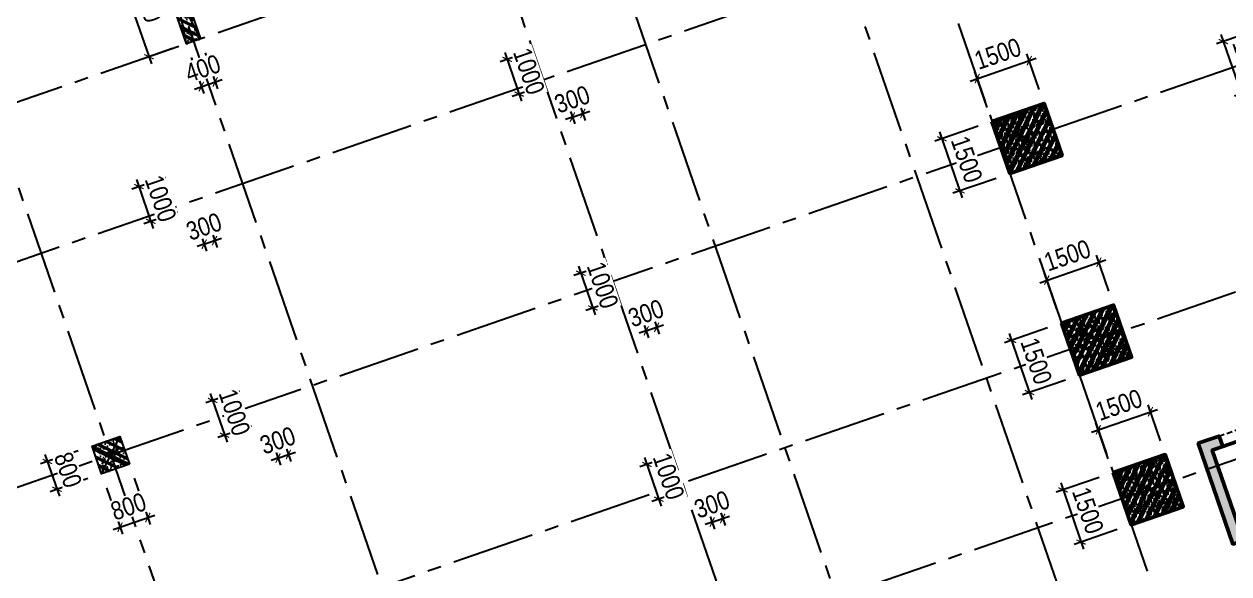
# Model space of a CAD drawing. Header units: millimetres. Extents: x -80883 to 1373228, y -532110 to 182357.
# Drawn here: x 893395 to 926176, y -494294 to -479346 of the extents above; entities that cross this region are included whole.
import ezdxf
from ezdxf.xclip import XClip

# ---------------------------------------------------------------- set-up
doc = ezdxf.new("R2010")
doc.units = ezdxf.units.MM
doc.header["$LTSCALE"] = 100
doc.header["$XCLIPFRAME"] = 0
doc.header["$PDMODE"] = 32
doc.header["$PDSIZE"] = 2.5
for name, pattern in [('CENTER2', [1.125, 0.75, -0.125, 0.125, -0.125]), ('DASHED', [4.5, 3, -1.5]), ('Xref_ST_MBDV Cot vach 30.7.2022$0$DASHDOT', [1, 0.5, -0.25, 0, -0.25])]:
    doc.linetypes.add(name, pattern=pattern)
for name, color, linetype in [('ccu11-Khuat', 9, 'DASHED'), ('ccu11-Manh', 8, 'Continuous'), ('ccu12-Truc', 13, 'CENTER2'), ('KC2-DIM', 251, 'Continuous'), ('KT-Hatch', 251, 'Continuous'), ('Xref.Asix of Basement B2$0$Xref.Asix of Basement$0$KT-Net cot vach', 6, 'Continuous'), ('Xref_ST_MBDV Cot vach 30.7.2022$0$Xref_ST_MBDV Cot vach 30.7.2022|Xref_ST_MBDV Cot vach 30.7.2022|Xref_ST_MBDV Cot vach 30.7.2022|Xref_ST_MBDV Cot vach 30.7.2022|A-WALL-PATT', 251, 'Continuous'), ('Xref_ST_MBDV Cot vach 30.7.2022$0$Xref_ST_MBDV Cot vach 30.7.2022|Xref_ST_MBDV Cot vach 30.7.2022|Xref_ST_MBDV Cot vach 30.7.2022|Xref_ST_MBDV Cot vach 30.7.2022|Site_plot line', 1, 'Xref_ST_MBDV Cot vach 30.7.2022$0$DASHDOT'), ('Xref_ST_MBDV Cot vach 30.7.2022|Xref_ST_MBDV Cot vach 30.7.2022|Xref_ST_MBDV Cot vach 30.7.2022|Xref_ST_MBDV Cot vach 30.7.2022|KC-Betong', 6, 'Continuous')]:
    doc.layers.add(name, color=color, linetype=linetype)
doc.layers.add('KT-Net cot vach', color=6, linetype='Continuous', lineweight=50)
doc.layers.add('ST_MBDV Cot vach 220805$0$Xref_ST_MBDV Cot vach 30.7.2022$0$KT-Net cot vach', color=6, linetype='Continuous', lineweight=50)
doc.styles.add('Arial Narrow', font='ARIALN.TTF')
doc.dimstyles.new('ccu12-200', dxfattribs={"dimscale": 200, "dimtxt": 2.5, "dimasz": 1, "dimexe": 1, "dimexo": 2, "dimgap": 1, "dimtad": 1, "dimdec": 0, "dimrnd": 5, "dimdsep": 46, "dimtxsty": 'Arial Narrow', "dimblk": 'ARCHTICK', "dimcen": -1, "dimdle": 1, "dimclrd": 256, "dimclre": 256, "dimclrt": 3, "dimadec": 0, "dimazin": 2, "dimtfac": 0.1, "dimtdec": 0, "dimtmove": 0, "dimatfit": 1, "dimldrblk": 'ARCHTICK', "dimfxl": 1, "dimtvp": 0.833333, "dimtolj": 1, "dimtzin": 12, "dimarcsym": 0})

# ---------------------------------------------------------------- blocks, each defined once
blk = doc.blocks.new('Xref_ST_MBDV Cot vach 30.7.2022$0$Tuong Vay01-flat-1')
at = {"layer": 'Xref_ST_MBDV Cot vach 30.7.2022$0$Xref_ST_MBDV Cot vach 30.7.2022|Xref_ST_MBDV Cot vach 30.7.2022|Xref_ST_MBDV Cot vach 30.7.2022|Xref_ST_MBDV Cot vach 30.7.2022|A-WALL-PATT'}
h = blk.add_hatch(dxfattribs=at)
h.set_pattern_fill('ACET-2D-VATLIEU04', color=256, scale=50, pattern_type=2)
h.set_pattern_definition([(50, (-11139561.84, -1407213.45), (-225.902474, 189.5546825), [37.5, -412.5]), (355, (-11139561.84, -1407213.45), (32.127212, 367.215716), [30, -330]), (100.4514, (-11139531.95, -1407216.06), (-341.231527, -62.944187), [31.870095, -350.571056]), (46.1842, (-11139561.84, -1407113.45), (-319.180497, 306.252097), [56.25, -618.75]), (96.6356, (-11139517.37, -1407120.34), (-516.995922, -60.144022), [47.805144, -525.8565]), (351.1842, (-11139561.84, -1407113.45), (84.740774, 546.39543), [45, -495]), (21, (-11139511.84, -1407138.45), (-105.680822, 275.3079534), [37.5, -412.5]), (326, (-11139511.84, -1407138.45), (206.128805, 305.59852), [30, -330]), (71.4514, (-11139486.97, -1407155.22), (-328.963765, 110.380101), [31.870095, -350.571056]), (37.5, (-11139561.84, -1407213.45), (-78.1345294, 101.8269012), [0, -326, 0, -335, 0, -331.25]), (7.5, (-11139561.84, -1407213.45), (-23.2793464, 176.824191), [0, -191, 0, -318.5, 0, -126.25]), (327.5, (-11139673.34, -1407213.45), (71.9444175, 112.9301145), [0, -125, 0, -390, 0, -517.5000003]), (317.5, (-11139723.34, -1407213.45), (158.0205496, 172.449169), [0, -162.5, 0, -259, 0, -367.5]), (45, (-11139561.84, -1407213.45), (-150.260191, 150.260191), []), (45, (-11139561.84, -1407152.2), (-150.260191, 150.260191), [])])
h.paths.add_polyline_path([(-82665, -118500), (-81837, -121132), (-80903, -123728), (-79863, -126284), (-78720, -128795), (-77475, -131258), (-76131, -133667), (-74689, -136020), (-73153, -138312), (-71525, -140539), (-69807, -142699), (-68002, -144786), (-66114, -146798), (-64145, -148731), (-62100, -150582), (-59980, -152349), (-57790, -154027), (-55533, -155614), (-53213, -157109), (-50835, -158507), (-48401, -159807), (-45916, -161007), (-43385, -162104), (-40811, -163097), (-38198, -163985), (-35551, -164765), (-32875, -165436), (-30174, -165998), (-27451, -166448), (-24702, -166789), (-4397, -168938), (36420, -167648), (41836, -160719), (12445, -24368), (8473, -9249), (-4719, -5521), (-10557, -9947), (-34021, -27848), (-39777, -32009), (-41249, -35294), (-45787, -38574), (-49368, -38942), (-57644, -44924), (-59845, -46601), (-61969, -48362), (-64020, -50208), (-65993, -52137), (-67887, -54144), (-69696, -56226), (-71420, -58381), (-73054, -60604), (-74596, -62892), (-76043, -65242), (-77394, -67648), (-78645, -70107), (-79794, -72615), (-80841, -75168), (-81782, -77762), (-82617, -80392), (-83343, -83054), (-83961, -85743), (-84468, -88455), (-84865, -91186), (-85149, -93930), (-85321, -96684), (-85381, -99530), (-85329, -102201), (-85163, -104955), (-84886, -107701), (-84496, -110432), (-83996, -113146), (-83385, -115836)], flags=16)
h.paths.add_polyline_path([(-83625, -118781), (-82785, -121452), (-81837, -124086), (-80781, -126680), (-79621, -129228), (-78358, -131727), (-76994, -134172), (-75531, -136560), (-73973, -138886), (-72320, -141146), (-70577, -143337), (-68746, -145455), (-66829, -147497), (-64832, -149459), (-62755, -151337), (-60604, -153130), (-58382, -154833), (-56092, -156444), (-53738, -157960), (-51324, -159379), (-48854, -160699), (-46333, -161916), (-43764, -163030), (-41151, -164038), (-38500, -164938), (-35814, -165730), (-33098, -166411), (-30357, -166981), (-27595, -167438), (-24816, -167783), (-4434, -169940), (36920, -168633), (42913, -160966), (13418, -24135), (9295, -8442), (-4926, -4424), (-11163, -9151), (-34617, -27045), (-40580, -31355), (-42052, -34640), (-46156, -37607), (-49737, -37975), (-58240, -44121), (-60467, -45819), (-62623, -47605), (-64704, -49479), (-66707, -51435), (-68628, -53472), (-70465, -55586), (-72214, -57772), (-73872, -60029), (-75437, -62350), (-76905, -64734), (-78276, -67176), (-79545, -69672), (-80712, -72217), (-81774, -74808), (-82729, -77440), (-83576, -80109), (-84314, -82810), (-84940, -85539), (-85455, -88291), (-85857, -91062), (-86146, -93847), (-86321, -96642), (-86382, -99529), (-86328, -102241), (-86160, -105036), (-85879, -107821), (-85484, -110593), (-84976, -113347), (-84356, -116078)])
at = {"layer": 'Xref_ST_MBDV Cot vach 30.7.2022$0$Xref_ST_MBDV Cot vach 30.7.2022|Xref_ST_MBDV Cot vach 30.7.2022|Xref_ST_MBDV Cot vach 30.7.2022|Xref_ST_MBDV Cot vach 30.7.2022|Site_plot line', "ltscale": 5000}
blk.add_arc((-17764, -99529), 69167, 126.14636, 263.7927, dxfattribs=at)
blk = doc.blocks.new('LOI-KD-PN')
at = {"layer": 'KT-Hatch'}
h = blk.add_hatch(dxfattribs=at)
h.set_pattern_fill('BTCT', color=256, scale=40, angle=-70.9529)
h.set_pattern_definition([(339.0471, (-24774.25, -32828.62), (69.9034, -279.3878), [30, -330]), (284.0471, (-24774.25, -32828.62), (266.2916, 150.6518), [24, -264]), (29.4985, (-24768.43, -32851.9), (336.1949, -128.7362), [25.496, -280.4568]), (335.2313, (-24698.63, -32802.5), (76.733, -425.1306), [45, -495]), (25.6827, (-24692.24, -32837.94), (490.3235, -226.2364), [38.244, -420.685]), (280.2313, (-24698.63, -32802.5), (490.3237, -226.236), [36, -396]), (310.0471, (-24704.48, -32846.85), (-74.311, -278.2479), [30, -330]), (255.0471, (-24704.48, -32846.85), (305.9413, 2.6623), [24, -264]), (0.4985, (-24710.68, -32870.03), (231.6301, -275.5857), [25.496, -280.4568]), (326.54714, (-24774.25, -32828.62), (127.45455, 38.85778), [0, -260.8, 0, -268, 0, -265]), (296.54714, (-24774.25, -32828.62), (183.4678, -47.9808), [0, -152.8, 0, -254.8, 0, -101]), (256.54714, (-24803.36, -32744.3), (61.1563, -204.78263), [0, -100, 0, -312, 0, -414]), (246.54714, (-24816.42, -32706.49), (113.9779, -207.4352), [0, -130, 0, -207.2, 0, -294]), (334.04714, (-24774.25, -32828.62), (65.6447, 134.87316), []), (334.04714, (-24751.18, -32895.46), (65.6447, 134.87316), [])])
h.paths.add_polyline_path([(-6325, -9138), (-7272, -6396), (-7839, -6592), (-7741, -6876), (-7457, -6778), (-6707, -8952), (-8503, -9572), (-9253, -7398), (-8970, -7300), (-9068, -7017), (-9635, -7212), (-9918, -7310), (-9820, -7594), (-9537, -7496), (-8786, -9670), (-10582, -10290), (-11333, -8116), (-11049, -8018), (-11147, -7735), (-11714, -7930), (-10768, -10672)])
at = {"layer": 'ccu11-Khuat', "color": 6, "ltscale": 0.5, "elevation": 0}
blk.add_lwpolyline([(-11147, -7735), (-9918, -7310)], dxfattribs=at)
at = {"layer": 'ST_MBDV Cot vach 220805$0$Xref_ST_MBDV Cot vach 30.7.2022$0$KT-Net cot vach', "elevation": 0}
blk.add_lwpolyline([(-6325, -9138), (-7272, -6396), (-7839, -6592), (-7741, -6876), (-7457, -6778), (-6707, -8952), (-8503, -9572), (-9253, -7398), (-8970, -7300), (-9068, -7017), (-9635, -7212), (-9918, -7310), (-9820, -7594), (-9537, -7496), (-8786, -9670), (-10582, -10290), (-11333, -8116), (-11049, -8018), (-11147, -7735), (-11714, -7930), (-10768, -10672)], close=True, dxfattribs=at)
at = {"layer": 'ST_MBDV Cot vach 220805$0$Xref_ST_MBDV Cot vach 30.7.2022$0$KT-Net cot vach', "color": 6, "elevation": 0}
blk.add_lwpolyline([(-11049, -8018), (-9820, -7594)], dxfattribs=at)
blk = doc.blocks.new('Grid-ST-flat-3')
at = {"layer": 'ccu12-Truc', "ltscale": 30}
for p, q in [((343189.8, -39014.7), (361219.3, -91236.4)), ((340897.6, -39806), (359986.9, -95097.6)), ((335415.2, -41698.9), (354504.5, -96990.4)), ((332626.7, -42661.6), (351716, -97953.1)), ((324450.3, -45484.5), (343539.5, -100776)), ((318967.8, -47377.3), (338057.1, -102668.8)), ((377595.9, -60477.9), (312746.7, -82867)), ((352142.8, -64928.1), (311408.7, -78991.5)), ((377787.3, -66547.8), (314639.5, -88349.4)), ((368131.1, -76017.5), (316532.3, -93831.9)), ((369534.4, -80082.1), (317935.6, -97896.5))]:
    blk.add_line(p, q, dxfattribs=at)
blk = doc.blocks.new('*U338')
h = blk.add_hatch()
h.set_pattern_fill('VATLIEU04', color=250, scale=40, style=0, pattern_type=2)
h.set_pattern_definition([(50, (-150, 850), (286.904, -25.1), [30, -330]), (355, (-150, 850), (-55.5, 300.877), [24, -264]), (100.451, (-126.1, 847.9), (231.404, 275.776), [25.496, -280.457]), (46.184, (-150, 930), (426.9, -66.21), [45, -495]), (96.636, (-114.43, 924.5), (373.87, 389.65), [38.24, -420.69]), (351.184, (-150, 930), (373.86, 389.65), [36, -396]), (21, (-110, 910), (238.763, -161.048), [30, -330]), (326, (-110, 910), (97.326, 290.06), [24, -264]), (71.451, (-90.1, 896.58), (336.09, 129.01), [25.496, -280.457]), (37.5, (-150, 850), (4.864, 133.1575), [0, -260.8, 0, -268, 0, -265]), (7.5, (-150, 850), (105.228, 157.765), [0, -152.8, 0, -254.8, 0, -101]), (327.5, (-239.2, 850), (213.529, -9.022), [0, -100, 0, -312, 0, -414]), (317.5, (-279.2, 850), (233.274, 40.042), [0, -130, 0, -207.2, 0, -294]), (45, (-150, 850), (-120.208, 120.208), []), (45, (-150, 899), (-120.208, 120.208), [])])
h.paths.add_polyline_path([(-475, -475), (325, -475), (325, 325), (-475, 325)])
at = {"color": 6, "ltscale": 0.25}
blk.add_lwpolyline([(-475, -475), (325, -475), (325, 325), (-475, 325)], close=True, dxfattribs=at)
at = {"layer": 'Defpoints', "linetype": 'ByBlock', "ltscale": 30}
for p, q in [((325, -475), (-475, 325)), ((-475, -475), (325, 325))]:
    blk.add_line(p, q, dxfattribs=at)
blk = doc.blocks.new('*U151')
h = blk.add_hatch()
h.set_pattern_fill('VATLIEU04', color=250, scale=40, style=0, pattern_type=2)
h.set_pattern_definition([(50, (550, -550), (286.904, -25.1), [30, -330]), (355, (550, -550), (-55.5, 300.877), [24, -264]), (100.451, (573.9, -552.1), (231.404, 275.776), [25.496, -280.457]), (46.184, (550, -470), (426.9, -66.21), [45, -495]), (96.636, (585.57, -475.5), (373.87, 389.65), [38.24, -420.69]), (351.184, (550, -470), (373.86, 389.65), [36, -396]), (21, (590, -490), (238.763, -161.048), [30, -330]), (326, (590, -490), (97.326, 290.06), [24, -264]), (71.451, (609.9, -503.42), (336.09, 129.01), [25.496, -280.457]), (37.5, (550, -550), (4.864, 133.1575), [0, -260.8, 0, -268, 0, -265]), (7.5, (550, -550), (105.228, 157.765), [0, -152.8, 0, -254.8, 0, -101]), (327.5, (460.8, -550), (213.529, -9.022), [0, -100, 0, -312, 0, -414]), (317.5, (420.8, -550), (233.274, 40.042), [0, -130, 0, -207.2, 0, -294]), (45, (550, -550), (-120.208, 120.208), []), (45, (550, -501), (-120.208, 120.208), [])])
h.paths.add_polyline_path([(-475, 475), (1025, 475), (1025, -1025), (-475, -1025)])
at = {"color": 6, "ltscale": 0.25}
blk.add_lwpolyline([(-475, 475), (1025, 475), (1025, -1025), (-475, -1025)], close=True, dxfattribs=at)
at = {"layer": 'Defpoints', "linetype": 'ByBlock', "ltscale": 30}
for p, q in [((1025, 475), (-475, -1025)), ((-475, 475), (1025, -1025))]:
    blk.add_line(p, q, dxfattribs=at)
blk = doc.blocks.new('*U336')
h = blk.add_hatch()
h.set_pattern_fill('VATLIEU04', color=250, scale=40, style=0, pattern_type=2)
h.set_pattern_definition([(50, (-550, 3050), (286.904, -25.101), [30, -330]), (355, (-550, 3050), (-55.5, 300.877), [24, -264]), (100.451, (-526.1, 3047.9), (231.404, 275.776), [25.496, -280.457]), (46.184, (-550, 3130), (426.896, -66.208), [45, -495]), (96.636, (-514.43, 3124.5), (373.865, 389.647), [38.244, -420.685]), (351.184, (-550, 3130), (373.865, 389.65), [36, -396]), (21, (-510, 3110), (238.763, -161.048), [30, -330]), (326, (-510, 3110), (97.326, 290.06), [24, -264]), (71.451, (-490.1, 3096.58), (336.09, 129.012), [25.496, -280.457]), (37.5, (-550, 3050), (4.864, 133.1575), [0, -260.8, 0, -268, 0, -265]), (7.5, (-550, 3050), (105.228, 157.7647), [0, -152.8, 0, -254.8, 0, -101]), (327.5, (-639.2, 3050), (213.529, -9.022), [0, -100, 0, -312, 0, -414]), (317.5, (-679.2, 3050), (233.274, 40.042), [0, -130, 0, -207.2, 0, -294]), (45, (-550, 3050), (-120.208, 120.208), []), (45, (-550, 3099), (-120.208, 120.208), [])])
h.paths.add_polyline_path([(-475, -475), (-75, -475), (-75, 2525), (-475, 2525)])
at = {"color": 6, "ltscale": 0.25}
blk.add_lwpolyline([(-475, -475), (-75, -475), (-75, 2525), (-475, 2525)], close=True, dxfattribs=at)
at = {"layer": 'Defpoints', "linetype": 'ByBlock', "ltscale": 30}
for p, q in [((-75, -475), (-475, 2525)), ((-475, -475), (-75, 2525))]:
    blk.add_line(p, q, dxfattribs=at)
blk = doc.blocks.new('MBDV-B1-T1-PN')
at = {"layer": 'KT-Net cot vach', "rotation": 19.04713795399666}
for p in [(46765, -16253), (48657, -21736), (50061, -25800)]:
    blk.add_blockref('*U151', p, dxfattribs=at)
at = {"layer": 'Xref.Asix of Basement B2$0$Xref.Asix of Basement$0$KT-Net cot vach', "linetype": 'ByBlock', "xscale": -0.9999999999999998, "rotation": 19.04713796363401}
blk.add_blockref('*U338', (22088, -24985), dxfattribs=at)
at = {"layer": 'Xref_ST_MBDV Cot vach 30.7.2022|Xref_ST_MBDV Cot vach 30.7.2022|Xref_ST_MBDV Cot vach 30.7.2022|Xref_ST_MBDV Cot vach 30.7.2022|KC-Betong', "linetype": 'ByBlock', "xscale": -0.9999999999999996, "rotation": 19.04713795400157}
blk.add_blockref('*U336', (24020, -13421), dxfattribs=at)
blk = doc.blocks.new('_ARCHTICK')
at = {"color": 0, "linetype": 'ByBlock', "const_width": 0.15}
blk.add_lwpolyline([(-0.5, -0.5), (0.5, 0.5)], dxfattribs=at)
blk = doc.blocks.new('*D958')
at = {"layer": 'Defpoints', "color": 0, "ltscale": 0.5, "transparency": 16777216}
for p in [(921147, -481505), (919729, -481994)]:
    blk.add_point(p, dxfattribs=at)
at = {"layer": 'KC2-DIM', "lineweight": -2, "ltscale": 0.5, "transparency": 16777216}
for p, q in [((921017, -481127), (920680, -480150)), ((919138, -480894), (920934, -480274)), ((919599, -481616), (919262, -480640))]:
    blk.add_line(p, q, dxfattribs=at)
at = {"layer": 'KC2-DIM', "lineweight": -2, "ltscale": 0.5, "transparency": 16777216, "xscale": 200, "yscale": 200, "zscale": 200}
for p, rotation in [((920745, -480339), 19.04713795399314), ((919327, -480829), 199.0471379539931)]:
    blk.add_blockref('_ARCHTICK', p, dxfattribs=dict(at, rotation=rotation))
at = {"layer": 'KC2-DIM', "color": 3, "ltscale": 0.5, "transparency": 16777216, "insert": (919887, -480154), "char_height": 500, "attachment_point": 5, "rotation": 19.0471, "style": 'Arial Narrow', "bg_fill": 3, "box_fill_scale": 1.1, "bg_fill_color": 256, "bg_fill_true_color": 13158600, "bg_fill_transparency": 0}
blk.add_mtext('\\A1;1500', dxfattribs=at)
at = {"layer": 'Defpoints', "color": 0, "ltscale": 0.5, "transparency": 16777216}
blk.add_point((920745, -480339), dxfattribs=at)
blk = doc.blocks.new('*D959')
at = {"layer": 'Defpoints', "color": 0, "ltscale": 0.5, "transparency": 16777216}
for p in [(919729, -481994), (920219, -483412)]:
    blk.add_point(p, dxfattribs=at)
at = {"layer": 'KC2-DIM', "lineweight": -2, "ltscale": 0.5, "transparency": 16777216}
for p, q in [((919351, -482125), (918179, -482529)), ((918303, -482275), (918923, -484071)), ((919841, -483543), (918669, -483947))]:
    blk.add_line(p, q, dxfattribs=at)
at = {"layer": 'KC2-DIM', "lineweight": -2, "ltscale": 0.5, "transparency": 16777216, "xscale": 200, "yscale": 200, "zscale": 200}
for p, rotation in [((918368, -482464), 109.0471379539931), ((918858, -483882), 289.0471379539931)]:
    blk.add_blockref('_ARCHTICK', p, dxfattribs=dict(at, rotation=rotation))
at = {"layer": 'KC2-DIM', "color": 3, "ltscale": 0.5, "transparency": 16777216, "insert": (919043, -483024), "char_height": 500, "attachment_point": 5, "rotation": 289.0471, "style": 'Arial Narrow', "bg_fill": 3, "box_fill_scale": 1.1, "bg_fill_color": 256, "bg_fill_true_color": 13158600, "bg_fill_transparency": 0}
blk.add_mtext('\\A1;1500', dxfattribs=at)
at = {"layer": 'Defpoints', "color": 0, "ltscale": 0.5, "transparency": 16777216}
blk.add_point((918858, -483882), dxfattribs=at)
blk = doc.blocks.new('*D961')
at = {"layer": 'Defpoints', "color": 0, "ltscale": 0.5, "transparency": 16777216}
for p in [(927386, -479351), (927875, -480769)]:
    blk.add_point(p, dxfattribs=at)
at = {"layer": 'KC2-DIM', "lineweight": -2, "ltscale": 0.5, "transparency": 16777216}
for p, q in [((927008, -479481), (925836, -479886)), ((925960, -479632), (926580, -481428)), ((927497, -480899), (926325, -481304))]:
    blk.add_line(p, q, dxfattribs=at)
at = {"layer": 'KC2-DIM', "lineweight": -2, "ltscale": 0.5, "transparency": 16777216, "xscale": 200, "yscale": 200, "zscale": 200}
for p, rotation in [((926025, -479821), 109.0471379539931), ((926514, -481239), 289.0471379539931)]:
    blk.add_blockref('_ARCHTICK', p, dxfattribs=dict(at, rotation=rotation))
at = {"layer": 'KC2-DIM', "color": 3, "ltscale": 0.5, "transparency": 16777216, "insert": (926700, -480381), "char_height": 500, "attachment_point": 5, "rotation": 289.0471, "style": 'Arial Narrow', "bg_fill": 3, "box_fill_scale": 1.1, "bg_fill_color": 256, "bg_fill_true_color": 13158600, "bg_fill_transparency": 0}
blk.add_mtext('\\A1;1500', dxfattribs=at)
at = {"layer": 'Defpoints', "color": 0, "ltscale": 0.5, "transparency": 16777216}
blk.add_point((926514, -481239), dxfattribs=at)
blk = doc.blocks.new('*D994')
at = {"layer": 'Defpoints', "color": 0, "ltscale": 0.5, "transparency": 16777216}
for p in [(923040, -486987), (921622, -487477)]:
    blk.add_point(p, dxfattribs=at)
at = {"layer": 'KC2-DIM', "lineweight": -2, "ltscale": 0.5, "transparency": 16777216}
for p, q in [((921031, -486377), (922827, -485757)), ((922909, -486609), (922572, -485633)), ((921492, -487099), (921155, -486122))]:
    blk.add_line(p, q, dxfattribs=at)
at = {"layer": 'KC2-DIM', "lineweight": -2, "ltscale": 0.5, "transparency": 16777216, "xscale": 200, "yscale": 200, "zscale": 200}
for p, rotation in [((922638, -485822), 19.04713795399314), ((921220, -486311), 199.0471379539931)]:
    blk.add_blockref('_ARCHTICK', p, dxfattribs=dict(at, rotation=rotation))
at = {"layer": 'KC2-DIM', "color": 3, "ltscale": 0.5, "transparency": 16777216, "insert": (921780, -485636), "char_height": 500, "attachment_point": 5, "rotation": 19.0471, "style": 'Arial Narrow', "bg_fill": 3, "box_fill_scale": 1.1, "bg_fill_color": 256, "bg_fill_true_color": 13158600, "bg_fill_transparency": 0}
blk.add_mtext('\\A1;1500', dxfattribs=at)
at = {"layer": 'Defpoints', "color": 0, "ltscale": 0.5, "transparency": 16777216}
blk.add_point((922638, -485822), dxfattribs=at)
blk = doc.blocks.new('*D995')
at = {"layer": 'Defpoints', "color": 0, "ltscale": 0.5, "transparency": 16777216}
for p in [(921622, -487477), (922112, -488895)]:
    blk.add_point(p, dxfattribs=at)
at = {"layer": 'KC2-DIM', "lineweight": -2, "ltscale": 0.5, "transparency": 16777216}
for p, q in [((921244, -487607), (920072, -488012)), ((920196, -487757), (920816, -489553)), ((921734, -489025), (920562, -489430))]:
    blk.add_line(p, q, dxfattribs=at)
at = {"layer": 'KC2-DIM', "lineweight": -2, "ltscale": 0.5, "transparency": 16777216, "xscale": 200, "yscale": 200, "zscale": 200}
for p, rotation in [((920261, -487947), 109.0471379539931), ((920751, -489364), 289.0471379539931)]:
    blk.add_blockref('_ARCHTICK', p, dxfattribs=dict(at, rotation=rotation))
at = {"layer": 'KC2-DIM', "color": 3, "ltscale": 0.5, "transparency": 16777216, "insert": (920936, -488507), "char_height": 500, "attachment_point": 5, "rotation": 289.0471, "style": 'Arial Narrow', "bg_fill": 3, "box_fill_scale": 1.1, "bg_fill_color": 256, "bg_fill_true_color": 13158600, "bg_fill_transparency": 0}
blk.add_mtext('\\A1;1500', dxfattribs=at)
at = {"layer": 'Defpoints', "color": 0, "ltscale": 0.5, "transparency": 16777216}
blk.add_point((920751, -489364), dxfattribs=at)
blk = doc.blocks.new('*D996')
at = {"layer": 'Defpoints', "color": 0, "ltscale": 0.5, "transparency": 16777216}
for p in [(924443, -491052), (923025, -491541)]:
    blk.add_point(p, dxfattribs=at)
at = {"layer": 'KC2-DIM', "lineweight": -2, "ltscale": 0.5, "transparency": 16777216}
for p, q in [((924313, -490674), (923976, -489697)), ((922434, -490441), (924230, -489821)), ((922895, -491163), (922558, -490187))]:
    blk.add_line(p, q, dxfattribs=at)
at = {"layer": 'KC2-DIM', "lineweight": -2, "ltscale": 0.5, "transparency": 16777216, "xscale": 200, "yscale": 200, "zscale": 200}
for p, rotation in [((924041, -489886), 19.04713795399314), ((922623, -490376), 199.0471379539931)]:
    blk.add_blockref('_ARCHTICK', p, dxfattribs=dict(at, rotation=rotation))
at = {"layer": 'KC2-DIM', "color": 3, "ltscale": 0.5, "transparency": 16777216, "insert": (923183, -489701), "char_height": 500, "attachment_point": 5, "rotation": 19.0471, "style": 'Arial Narrow', "bg_fill": 3, "box_fill_scale": 1.1, "bg_fill_color": 256, "bg_fill_true_color": 13158600, "bg_fill_transparency": 0}
blk.add_mtext('\\A1;1500', dxfattribs=at)
at = {"layer": 'Defpoints', "color": 0, "ltscale": 0.5, "transparency": 16777216}
blk.add_point((924041, -489886), dxfattribs=at)
blk = doc.blocks.new('*D997')
at = {"layer": 'Defpoints', "color": 0, "ltscale": 0.5, "transparency": 16777216}
for p in [(923025, -491541), (923515, -492959)]:
    blk.add_point(p, dxfattribs=at)
at = {"layer": 'KC2-DIM', "lineweight": -2, "ltscale": 0.5, "transparency": 16777216}
for p, q in [((922647, -491672), (921475, -492076)), ((921599, -491822), (922219, -493618)), ((923137, -493090), (921965, -493494))]:
    blk.add_line(p, q, dxfattribs=at)
at = {"layer": 'KC2-DIM', "lineweight": -2, "ltscale": 0.5, "transparency": 16777216, "xscale": 200, "yscale": 200, "zscale": 200}
for p, rotation in [((921664, -492011), 109.0471379539931), ((922154, -493429), 289.0471379539931)]:
    blk.add_blockref('_ARCHTICK', p, dxfattribs=dict(at, rotation=rotation))
at = {"layer": 'KC2-DIM', "color": 3, "ltscale": 0.5, "transparency": 16777216, "insert": (922340, -492571), "char_height": 500, "attachment_point": 5, "rotation": 289.0471, "style": 'Arial Narrow', "bg_fill": 3, "box_fill_scale": 1.1, "bg_fill_color": 256, "bg_fill_true_color": 13158600, "bg_fill_transparency": 0}
blk.add_mtext('\\A1;1500', dxfattribs=at)
at = {"layer": 'Defpoints', "color": 0, "ltscale": 0.5, "transparency": 16777216}
blk.add_point((922154, -493429), dxfattribs=at)
blk = doc.blocks.new('*D1043')
at = {"layer": 'Defpoints', "color": 0, "ltscale": 0.5, "transparency": 16777216}
for p in [(896836, -477044), (897815, -479880), (896792, -480233)]:
    blk.add_point(p, dxfattribs=at)
at = {"layer": 'KC2-DIM', "lineweight": -2, "ltscale": 0.5, "transparency": 16777216}
for p, q in [((896458, -477175), (895624, -477463)), ((895747, -477209), (896857, -480422)), ((897437, -480011), (896603, -480299))]:
    blk.add_line(p, q, dxfattribs=at)
at = {"layer": 'KC2-DIM', "lineweight": -2, "ltscale": 0.5, "transparency": 16777216, "xscale": 200, "yscale": 200, "zscale": 200}
for p, rotation in [((895813, -477398), 109.0471379540027), ((896792, -480233), 289.0471379540026)]:
    blk.add_blockref('_ARCHTICK', p, dxfattribs=dict(at, rotation=rotation))
at = {"layer": 'KC2-DIM', "color": 3, "ltscale": 0.5, "transparency": 16777216, "insert": (896733, -478667), "char_height": 500, "attachment_point": 5, "rotation": 289.0471, "style": 'Arial Narrow', "bg_fill": 3, "box_fill_scale": 1.1, "bg_fill_color": 256, "bg_fill_true_color": 13158600, "bg_fill_transparency": 0}
blk.add_mtext('\\A1;3000', dxfattribs=at)
blk = doc.blocks.new('*D1044')
at = {"layer": 'Defpoints', "color": 0, "ltscale": 0.5, "transparency": 16777216}
for p in [(897815, -479880), (898193, -479750)]:
    blk.add_point(p, dxfattribs=at)
at = {"layer": 'KC2-DIM', "lineweight": -2, "ltscale": 0.5, "transparency": 16777216}
for p, q in [((898323, -480128), (898660, -481104)), ((897945, -480258), (898282, -481235)), ((898028, -481111), (898784, -480850))]:
    blk.add_line(p, q, dxfattribs=at)
at = {"layer": 'KC2-DIM', "lineweight": -2, "ltscale": 0.5, "transparency": 16777216, "xscale": 200, "yscale": 200, "zscale": 200}
for p, rotation in [((898217, -481046), 199.0472059538776), ((898595, -480915), 19.04720595387755)]:
    blk.add_blockref('_ARCHTICK', p, dxfattribs=dict(at, rotation=rotation))
at = {"layer": 'KC2-DIM', "color": 3, "ltscale": 0.5, "transparency": 16777216, "insert": (898257, -480550), "char_height": 500, "attachment_point": 5, "rotation": 19.0472, "style": 'Arial Narrow', "bg_fill": 3, "box_fill_scale": 1.1, "bg_fill_color": 256, "bg_fill_true_color": 13158600, "bg_fill_transparency": 0}
blk.add_mtext('\\A1;400', dxfattribs=at)
at = {"layer": 'Defpoints', "color": 0, "ltscale": 0.5, "transparency": 16777216}
blk.add_point((898595, -480915), dxfattribs=at)
blk = doc.blocks.new('*D1031')
at = {"layer": 'KC2-DIM', "lineweight": -2, "ltscale": 0.5, "transparency": 16777216}
for p, q in [((898079, -484706), (898360, -485520)), ((898363, -484608), (898644, -485423)), ((898295, -485331), (898106, -485397)), ((898295, -485331), (898578, -485233)), ((898578, -485233), (898768, -485168))]:
    blk.add_line(p, q, dxfattribs=at)
at = {"layer": 'KC2-DIM', "lineweight": -2, "ltscale": 0.5, "transparency": 16777216, "xscale": 200, "yscale": 200, "zscale": 200}
for p, rotation in [((898578, -485233), 199.0471379636056), ((898295, -485331), 19.04713796360558)]:
    blk.add_blockref('_ARCHTICK', p, dxfattribs=dict(at, rotation=rotation))
at = {"layer": 'KC2-DIM', "color": 3, "ltscale": 0.5, "transparency": 16777216, "insert": (898288, -484852), "char_height": 500, "attachment_point": 5, "rotation": 19.0471, "style": 'Arial Narrow', "bg_fill": 3, "box_fill_scale": 1.1, "bg_fill_color": 256, "bg_fill_true_color": 13158600, "bg_fill_transparency": 0}
blk.add_mtext('\\A1;300', dxfattribs=at)
at = {"layer": 'Defpoints', "color": 0, "ltscale": 0.5, "transparency": 16777216}
for p in [(897949, -484328), (898232, -484230), (898578, -485233)]:
    blk.add_point(p, dxfattribs=at)
blk = doc.blocks.new('*D1032')
at = {"layer": 'Defpoints', "color": 0, "ltscale": 0.5, "transparency": 16777216}
blk.add_point((897949, -484328), dxfattribs=at)
at = {"layer": 'KC2-DIM', "lineweight": -2, "ltscale": 0.5, "transparency": 16777216}
for p, q in [((897244, -483514), (896328, -483830)), ((896452, -483575), (896909, -484899)), ((897570, -484459), (896655, -484775))]:
    blk.add_line(p, q, dxfattribs=at)
at = {"layer": 'KC2-DIM', "lineweight": -2, "ltscale": 0.5, "transparency": 16777216, "xscale": 200, "yscale": 200, "zscale": 200}
for p, rotation in [((896518, -483764), 109.0471379636373), ((896844, -484710), 289.0471379636372)]:
    blk.add_blockref('_ARCHTICK', p, dxfattribs=dict(at, rotation=rotation))
at = {"layer": 'KC2-DIM', "color": 3, "ltscale": 0.5, "transparency": 16777216, "insert": (897111, -484088), "char_height": 500, "attachment_point": 5, "rotation": 289.0471, "style": 'Arial Narrow', "bg_fill": 3, "box_fill_scale": 1.1, "bg_fill_color": 256, "bg_fill_true_color": 13158600, "bg_fill_transparency": 0}
blk.add_mtext('\\A1;1000', dxfattribs=at)
at = {"layer": 'Defpoints', "color": 0, "ltscale": 0.5, "transparency": 16777216}
for p in [(897622, -483383), (896844, -484710)]:
    blk.add_point(p, dxfattribs=at)
blk = doc.blocks.new('*D939')
at = {"layer": 'KC2-DIM', "lineweight": -2, "ltscale": 0.5, "transparency": 16777216}
for p, q in [((908382, -481149), (908663, -481963)), ((908099, -481247), (908380, -482061)), ((908315, -481872), (908126, -481937)), ((908315, -481872), (908598, -481774)), ((908598, -481774), (908787, -481709))]:
    blk.add_line(p, q, dxfattribs=at)
at = {"layer": 'KC2-DIM', "lineweight": -2, "ltscale": 0.5, "transparency": 16777216, "xscale": 200, "yscale": 200, "zscale": 200}
for p, rotation in [((908315, -481872), 19.04713796360558), ((908598, -481774), 199.0471379636056)]:
    blk.add_blockref('_ARCHTICK', p, dxfattribs=dict(at, rotation=rotation))
at = {"layer": 'KC2-DIM', "color": 3, "ltscale": 0.5, "transparency": 16777216, "insert": (908308, -481393), "char_height": 500, "attachment_point": 5, "rotation": 19.0471, "style": 'Arial Narrow', "bg_fill": 3, "box_fill_scale": 1.1, "bg_fill_color": 256, "bg_fill_true_color": 13158600, "bg_fill_transparency": 0}
blk.add_mtext('\\A1;300', dxfattribs=at)
at = {"layer": 'Defpoints', "color": 0, "ltscale": 0.5, "transparency": 16777216}
for p in [(907968, -480869), (908252, -480771), (908598, -481774)]:
    blk.add_point(p, dxfattribs=at)
blk = doc.blocks.new('*D940')
at = {"layer": 'Defpoints', "color": 0, "ltscale": 0.5, "transparency": 16777216}
blk.add_point((907968, -480869), dxfattribs=at)
at = {"layer": 'KC2-DIM', "lineweight": -2, "ltscale": 0.5, "transparency": 16777216}
for p, q in [((907264, -480054), (906348, -480370)), ((906472, -480116), (906929, -481439)), ((907590, -481000), (906674, -481316))]:
    blk.add_line(p, q, dxfattribs=at)
at = {"layer": 'KC2-DIM', "lineweight": -2, "ltscale": 0.5, "transparency": 16777216, "xscale": 200, "yscale": 200, "zscale": 200}
for p, rotation in [((906537, -480305), 109.0471379636373), ((906864, -481250), 289.0471379636372)]:
    blk.add_blockref('_ARCHTICK', p, dxfattribs=dict(at, rotation=rotation))
at = {"layer": 'KC2-DIM', "color": 3, "ltscale": 0.5, "transparency": 16777216, "insert": (907131, -480629), "char_height": 500, "attachment_point": 5, "rotation": 289.0471, "style": 'Arial Narrow', "bg_fill": 3, "box_fill_scale": 1.1, "bg_fill_color": 256, "bg_fill_true_color": 13158600, "bg_fill_transparency": 0}
blk.add_mtext('\\A1;1000', dxfattribs=at)
at = {"layer": 'Defpoints', "color": 0, "ltscale": 0.5, "transparency": 16777216}
for p in [(907642, -479924), (906864, -481250)]:
    blk.add_point(p, dxfattribs=at)
blk = doc.blocks.new('*D941')
at = {"layer": 'KC2-DIM', "lineweight": -2, "ltscale": 0.5, "transparency": 16777216}
for p, q in [((910106, -487062), (910387, -487876)), ((910390, -486964), (910671, -487778)), ((910322, -487687), (910133, -487752)), ((910322, -487687), (910606, -487589)), ((910606, -487589), (910795, -487524))]:
    blk.add_line(p, q, dxfattribs=at)
at = {"layer": 'KC2-DIM', "lineweight": -2, "ltscale": 0.5, "transparency": 16777216, "xscale": 200, "yscale": 200, "zscale": 200}
for p, rotation in [((910606, -487589), 199.0471379636056), ((910322, -487687), 19.04713796360558)]:
    blk.add_blockref('_ARCHTICK', p, dxfattribs=dict(at, rotation=rotation))
at = {"layer": 'KC2-DIM', "color": 3, "ltscale": 0.5, "transparency": 16777216, "insert": (910315, -487208), "char_height": 500, "attachment_point": 5, "rotation": 19.0471, "style": 'Arial Narrow', "bg_fill": 3, "box_fill_scale": 1.1, "bg_fill_color": 256, "bg_fill_true_color": 13158600, "bg_fill_transparency": 0}
blk.add_mtext('\\A1;300', dxfattribs=at)
at = {"layer": 'Defpoints', "color": 0, "ltscale": 0.5, "transparency": 16777216}
for p in [(909976, -486684), (910259, -486586), (910606, -487589)]:
    blk.add_point(p, dxfattribs=at)
blk = doc.blocks.new('*D942')
at = {"layer": 'Defpoints', "color": 0, "ltscale": 0.5, "transparency": 16777216}
blk.add_point((909976, -486684), dxfattribs=at)
at = {"layer": 'KC2-DIM', "lineweight": -2, "ltscale": 0.5, "transparency": 16777216}
for p, q in [((909271, -485869), (908356, -486185)), ((908480, -485931), (908936, -487254)), ((909598, -486815), (908682, -487131))]:
    blk.add_line(p, q, dxfattribs=at)
at = {"layer": 'KC2-DIM', "lineweight": -2, "ltscale": 0.5, "transparency": 16777216, "xscale": 200, "yscale": 200, "zscale": 200}
for p, rotation in [((908545, -486120), 109.0471379636373), ((908871, -487065), 289.0471379636372)]:
    blk.add_blockref('_ARCHTICK', p, dxfattribs=dict(at, rotation=rotation))
at = {"layer": 'KC2-DIM', "color": 3, "ltscale": 0.5, "transparency": 16777216, "insert": (909138, -486444), "char_height": 500, "attachment_point": 5, "rotation": 289.0471, "style": 'Arial Narrow', "bg_fill": 3, "box_fill_scale": 1.1, "bg_fill_color": 256, "bg_fill_true_color": 13158600, "bg_fill_transparency": 0}
blk.add_mtext('\\A1;1000', dxfattribs=at)
at = {"layer": 'Defpoints', "color": 0, "ltscale": 0.5, "transparency": 16777216}
for p in [(909649, -485739), (908871, -487065)]:
    blk.add_point(p, dxfattribs=at)
blk = doc.blocks.new('*D943')
at = {"layer": 'KC2-DIM', "lineweight": -2, "ltscale": 0.5, "transparency": 16777216}
for p, q in [((900087, -490521), (900368, -491335)), ((900370, -490423), (900651, -491238)), ((900303, -491146), (900586, -491049)), ((900586, -491049), (900775, -490983)), ((900303, -491146), (900113, -491212))]:
    blk.add_line(p, q, dxfattribs=at)
at = {"layer": 'KC2-DIM', "lineweight": -2, "ltscale": 0.5, "transparency": 16777216, "xscale": 200, "yscale": 200, "zscale": 200}
for p, rotation in [((900303, -491146), 19.04713796360558), ((900586, -491049), 199.0471379636056)]:
    blk.add_blockref('_ARCHTICK', p, dxfattribs=dict(at, rotation=rotation))
at = {"layer": 'KC2-DIM', "color": 3, "ltscale": 0.5, "transparency": 16777216, "insert": (900296, -490667), "char_height": 500, "attachment_point": 5, "rotation": 19.0471, "style": 'Arial Narrow', "bg_fill": 3, "box_fill_scale": 1.1, "bg_fill_color": 256, "bg_fill_true_color": 13158600, "bg_fill_transparency": 0}
blk.add_mtext('\\A1;300', dxfattribs=at)
at = {"layer": 'Defpoints', "color": 0, "ltscale": 0.5, "transparency": 16777216}
for p in [(900240, -490045), (899956, -490143), (900586, -491049)]:
    blk.add_point(p, dxfattribs=at)
blk = doc.blocks.new('*D944')
at = {"layer": 'Defpoints', "color": 0, "ltscale": 0.5, "transparency": 16777216}
blk.add_point((899956, -490143), dxfattribs=at)
at = {"layer": 'KC2-DIM', "lineweight": -2, "ltscale": 0.5, "transparency": 16777216}
for p, q in [((899252, -489329), (898336, -489645)), ((898460, -489390), (898917, -490714)), ((899578, -490274), (898662, -490590))]:
    blk.add_line(p, q, dxfattribs=at)
at = {"layer": 'KC2-DIM', "lineweight": -2, "ltscale": 0.5, "transparency": 16777216, "xscale": 200, "yscale": 200, "zscale": 200}
for p, rotation in [((898525, -489579), 109.0471379636373), ((898851, -490525), 289.0471379636372)]:
    blk.add_blockref('_ARCHTICK', p, dxfattribs=dict(at, rotation=rotation))
at = {"layer": 'KC2-DIM', "color": 3, "ltscale": 0.5, "transparency": 16777216, "insert": (899119, -489903), "char_height": 500, "attachment_point": 5, "rotation": 289.0471, "style": 'Arial Narrow', "bg_fill": 3, "box_fill_scale": 1.1, "bg_fill_color": 256, "bg_fill_true_color": 13158600, "bg_fill_transparency": 0}
blk.add_mtext('\\A1;1000', dxfattribs=at)
at = {"layer": 'Defpoints', "color": 0, "ltscale": 0.5, "transparency": 16777216}
for p in [(899630, -489198), (898851, -490525)]:
    blk.add_point(p, dxfattribs=at)
blk = doc.blocks.new('*D947')
at = {"layer": 'KC2-DIM', "lineweight": -2, "ltscale": 0.5, "transparency": 16777216}
for p, q in [((911901, -492261), (912182, -493075)), ((912185, -492163), (912466, -492977)), ((912117, -492886), (911928, -492951)), ((912117, -492886), (912401, -492788)), ((912401, -492788), (912590, -492723))]:
    blk.add_line(p, q, dxfattribs=at)
at = {"layer": 'KC2-DIM', "lineweight": -2, "ltscale": 0.5, "transparency": 16777216, "xscale": 200, "yscale": 200, "zscale": 200}
for p, rotation in [((912401, -492788), 199.0471379636056), ((912117, -492886), 19.04713796360558)]:
    blk.add_blockref('_ARCHTICK', p, dxfattribs=dict(at, rotation=rotation))
at = {"layer": 'KC2-DIM', "color": 3, "ltscale": 0.5, "transparency": 16777216, "insert": (912110, -492407), "char_height": 500, "attachment_point": 5, "rotation": 19.0471, "style": 'Arial Narrow', "bg_fill": 3, "box_fill_scale": 1.1, "bg_fill_color": 256, "bg_fill_true_color": 13158600, "bg_fill_transparency": 0}
blk.add_mtext('\\A1;300', dxfattribs=at)
at = {"layer": 'Defpoints', "color": 0, "ltscale": 0.5, "transparency": 16777216}
for p in [(911771, -491883), (912054, -491785), (912401, -492788)]:
    blk.add_point(p, dxfattribs=at)
blk = doc.blocks.new('*D948')
at = {"layer": 'Defpoints', "color": 0, "ltscale": 0.5, "transparency": 16777216}
blk.add_point((911771, -491883), dxfattribs=at)
at = {"layer": 'KC2-DIM', "lineweight": -2, "ltscale": 0.5, "transparency": 16777216}
for p, q in [((911066, -491068), (910151, -491384)), ((910274, -491130), (910731, -492453)), ((911393, -492013), (910477, -492330))]:
    blk.add_line(p, q, dxfattribs=at)
at = {"layer": 'KC2-DIM', "lineweight": -2, "ltscale": 0.5, "transparency": 16777216, "xscale": 200, "yscale": 200, "zscale": 200}
for p, rotation in [((910340, -491319), 109.0471379636373), ((910666, -492264), 289.0471379636372)]:
    blk.add_blockref('_ARCHTICK', p, dxfattribs=dict(at, rotation=rotation))
at = {"layer": 'KC2-DIM', "color": 3, "ltscale": 0.5, "transparency": 16777216, "insert": (910933, -491643), "char_height": 500, "attachment_point": 5, "rotation": 289.0471, "style": 'Arial Narrow', "bg_fill": 3, "box_fill_scale": 1.1, "bg_fill_color": 256, "bg_fill_true_color": 13158600, "bg_fill_transparency": 0}
blk.add_mtext('\\A1;1000', dxfattribs=at)
at = {"layer": 'Defpoints', "color": 0, "ltscale": 0.5, "transparency": 16777216}
for p in [(911444, -490938), (910666, -492264)]:
    blk.add_point(p, dxfattribs=at)
blk = doc.blocks.new('*D935')
at = {"layer": 'Defpoints', "color": 0, "ltscale": 0.5, "transparency": 16777216}
for p in [(896261, -491313), (895505, -491574)]:
    blk.add_point(p, dxfattribs=at)
at = {"layer": 'KC2-DIM', "lineweight": -2, "ltscale": 0.5, "transparency": 16777216}
for p, q in [((896391, -491691), (896826, -492951)), ((895635, -491952), (896070, -493212)), ((895815, -493088), (896950, -492696))]:
    blk.add_line(p, q, dxfattribs=at)
at = {"layer": 'KC2-DIM', "lineweight": -2, "ltscale": 0.5, "transparency": 16777216, "xscale": 200, "yscale": 200, "zscale": 200}
for p, rotation in [((896761, -492762), 19.0471379636333), ((896005, -493023), 199.0471379636333)]:
    blk.add_blockref('_ARCHTICK', p, dxfattribs=dict(at, rotation=rotation))
at = {"layer": 'KC2-DIM', "color": 3, "ltscale": 0.5, "transparency": 16777216, "insert": (896234, -492462), "char_height": 500, "attachment_point": 5, "rotation": 19.0471, "style": 'Arial Narrow', "bg_fill": 3, "box_fill_scale": 1.1, "bg_fill_color": 256, "bg_fill_true_color": 13158600, "bg_fill_transparency": 0}
blk.add_mtext('\\A1;800', dxfattribs=at)
at = {"layer": 'Defpoints', "color": 0, "ltscale": 0.5, "transparency": 16777216}
blk.add_point((896761, -492762), dxfattribs=at)
blk = doc.blocks.new('*D936')
at = {"layer": 'Defpoints', "color": 0, "ltscale": 0.5, "transparency": 16777216}
for p in [(895243, -490818), (895505, -491574)]:
    blk.add_point(p, dxfattribs=at)
at = {"layer": 'KC2-DIM', "lineweight": -2, "ltscale": 0.5, "transparency": 16777216}
for p, q in [((894865, -490949), (893839, -491303)), ((893963, -491049), (894355, -492183)), ((895126, -491705), (894101, -492059))]:
    blk.add_line(p, q, dxfattribs=at)
at = {"layer": 'KC2-DIM', "lineweight": -2, "ltscale": 0.5, "transparency": 16777216, "xscale": 200, "yscale": 200, "zscale": 200}
for p, rotation in [((894029, -491238), 109.0471379636293), ((894290, -491994), 289.0471379636293)]:
    blk.add_blockref('_ARCHTICK', p, dxfattribs=dict(at, rotation=rotation))
at = {"layer": 'KC2-DIM', "color": 3, "ltscale": 0.5, "transparency": 16777216, "insert": (894589, -491467), "char_height": 500, "attachment_point": 5, "rotation": 289.0471, "style": 'Arial Narrow', "bg_fill": 3, "box_fill_scale": 1.1, "bg_fill_color": 256, "bg_fill_true_color": 13158600, "bg_fill_transparency": 0}
blk.add_mtext('\\A1;800', dxfattribs=at)
at = {"layer": 'Defpoints', "color": 0, "ltscale": 0.5, "transparency": 16777216}
blk.add_point((894290, -491994), dxfattribs=at)

msp = doc.modelspace()

# ---------------------------------------------------------------- block references
ref = msp.add_blockref('Xref_ST_MBDV Cot vach 30.7.2022$0$Tuong Vay01-flat-1', (942937.8, -339010.1))
XClip(ref).set_block_clipping_path([(-91541.6736345236, -190955.6682973447), (52438.3255017358, -76158.0499385341)])
msp.add_blockref('Grid-ST-flat-3', (564606.2, -408415.1))
at = {"layer": 'ccu11-Manh'}
msp.add_blockref('MBDV-B1-T1-PN', (873568.8, -466034.7), dxfattribs=at)
at = {"layer": 'KC2-DIM'}
msp.add_blockref('LOI-KD-PN', (937055.6, -482811.4), dxfattribs=at)

# ---------------------------------------------------------------- next in the draw order: dimensions: what is measured, and where the dimension line sits
at = {"layer": 'KC2-DIM', "ltscale": 0.5}
dim = msp.add_aligned_dim(p1=(896835.6, -477044.5), p2=(897814.6, -479880.2), distance=-1082.1, dimstyle='ccu12-200', override={"dimfxl": 150, "dimtfill": 1}, dxfattribs=at)
dim.commit()
dim.dimension.update_dxf_attribs({"geometry": '*D1043', "text_midpoint": (896732.6, -478666.9)})
for base, p1, p2, angle, picture, middle in [((926514.4, -481238.5), (927385.9, -479350.8), (927875.4, -480768.7), 289.04714, '*D961', (926269.7, -480529.6)), ((920744.9, -480339.4), (919729.3, -481994.2), (921147.2, -481504.7), 19.04714, '*D958', (920036, -480584.2)), ((908598.1, -481774.2), (907968.2, -480869), (908251.8, -480771.1), 19.04714, '*D939', (908456.3, -481823.2)), ((898578.5, -485233.5), (897948.6, -484328.2), (898232.1, -484230.3), 19.04714, '*D1031', (898436.7, -485282.4)), ((922637.7, -485821.9), (921622.2, -487476.6), (923040, -486987.1), 19.04714, '*D994', (921928.8, -486066.6)), ((910605.8, -487589.2), (909975.8, -486684), (910259.4, -486586.1), 19.04714, '*D941', (910464, -487638.2)), ((924041, -489886.4), (923025.4, -491541.2), (924443.3, -491051.7), 19.04714, '*D996', (923332.1, -490131.2)), ((900586.1, -491048.5), (899956.2, -490143.2), (900239.8, -490045.3), 19.04714, '*D943', (900444.3, -491097.5)), ((896760.7, -492761.6), (895504.5, -491574.4), (896260.7, -491313.3), 19.04714, '*D935', (896382.6, -492892.1)), ((912400.7, -492788.1), (911770.7, -491882.9), (912054.3, -491785), 19.04714, '*D947', (912258.9, -492837.1))]:
    dim = msp.add_linear_dim(base=base, p1=p1, p2=p2, angle=angle, dimstyle='ccu12-200', override={"dimfxl": 150, "dimtfill": 1}, dxfattribs=at)
    dim.commit()
    dim.dimension.update_dxf_attribs({"geometry": picture, "text_midpoint": middle, "dimtype": 161})

# ---------------------------------------------------------------- next in the draw order: dimensions: what is measured, and where the dimension line sits
for base, p1, p2, angle, picture, middle in [((898595.1, -480915.1), (897814.6, -479880.2), (898192.7, -479749.7), 19.04721, '*D1044', (898406, -480980.4)), ((906863.5, -481250.4), (907641.9, -479923.7), (907968.2, -480869), 289.04714, '*D940', (906700.4, -480777.7)), ((918857.9, -483881.9), (919729.3, -481994.2), (920218.9, -483412.1), 289.04714, '*D959', (918613.1, -483173)), ((896843.9, -484709.6), (897622.2, -483383), (897948.6, -484328.2), 289.04714, '*D1032', (896680.7, -484237)), ((908871.2, -487065.4), (909649.5, -485738.7), (909975.8, -486684), 289.04714, '*D942', (908708, -486592.7)), ((920750.7, -489364.4), (921622.2, -487476.6), (922111.7, -488894.5), 289.04714, '*D995', (920505.9, -488655.5)), ((898851.5, -490524.6), (899629.8, -489198), (899956.2, -490143.2), 289.04714, '*D944', (898688.3, -490052)), ((894289.6, -491993.8), (895243.4, -490818.2), (895504.5, -491574.4), 289.04714, '*D936', (894159, -491615.7)), ((910666.1, -492264.2), (911444.4, -490937.6), (911770.7, -491882.9), 289.04714, '*D948', (910502.9, -491791.6)), ((922154, -493429), (923025.4, -491541.2), (923515, -492959.1), 289.04714, '*D997', (921909.2, -492720))]:
    dim = msp.add_linear_dim(base=base, p1=p1, p2=p2, angle=angle, dimstyle='ccu12-200', override={"dimfxl": 150, "dimtfill": 1}, dxfattribs=at)
    dim.commit()
    dim.dimension.update_dxf_attribs({"geometry": picture, "text_midpoint": middle, "dimtype": 161})

doc.saveas('drawing.dxf')
